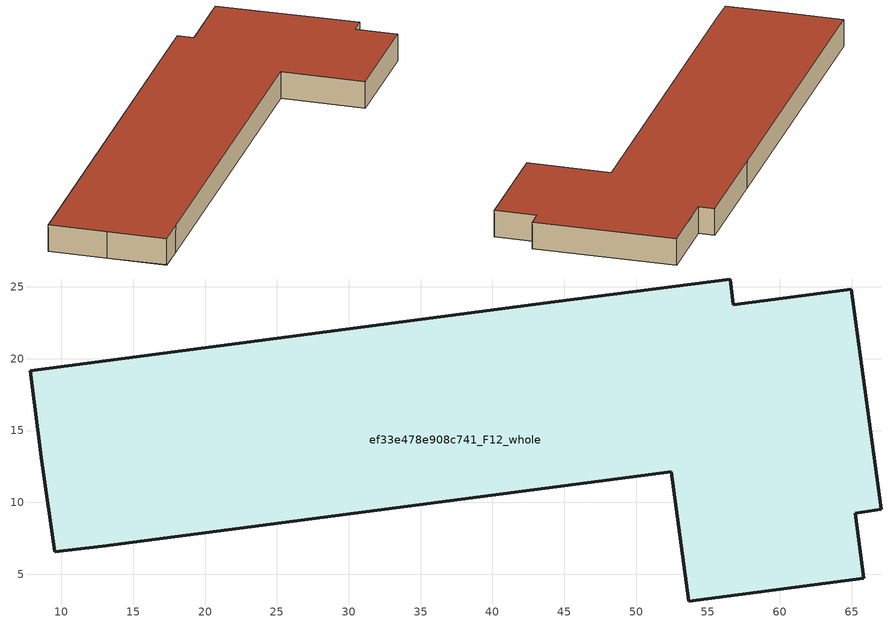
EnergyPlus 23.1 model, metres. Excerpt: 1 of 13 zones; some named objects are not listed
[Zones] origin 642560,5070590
ef33e478e908c741_F12_whole
 floor to ef33e478e908c741_F11_whole (EU_floor_Construction): 64.97,24.85 67.07,9.53 65.27,9.23 65.86,4.73 53.66,3.13 52.46,12.14 12.83,6.95 9.52,6.55 8.63,12.85 7.83,19.16 44.35,23.95 56.56,25.55 56.76,23.75 z36
 wall outside (EU_wall_Construction): 8.63,12.85 9.52,6.55 12.83,6.95 52.46,12.14 53.66,3.13 65.86,4.73 65.27,9.23 67.07,9.53 64.97,24.85 56.76,23.75 56.56,25.55 44.35,23.95 7.83,19.16 8.63,12.85 z36:39
 roof outside (EU_roof_Construction): 65.86,4.73 65.27,9.23 67.07,9.53 64.97,24.85 56.76,23.75 56.56,25.55 44.35,23.95 7.83,19.16 8.63,12.85 9.52,6.55 12.83,6.95 52.46,12.14 53.66,3.13 z39
[Building]
EU S2 Campaign: North Axis=0; Terrain=City; Solar Distribution=FullExterior
[Site:Location]
Lyon-Bron: Latitude=45.75; Longitude=5; Time Zone=1; Elevation=198
[SizingPeriod:WeatherFileDays]
AnnualSizingPeriod: Begin Month=1; Begin Day of Month=1; End Month=12; End Day of Month=31; Day of Week for Start Day=Monday; Use Weather File Daylight Saving Period=No; Use Weather File Rain and Snow Indicators=No
[MATERIAL]
EU_InternalMass_Material: Roughness=MediumRough; Thickness=0.1; Conductivity=1; Density=1800; Specific Heat=900; Thermal Absorptance=0.9; Solar Absorptance=0.7; Visible Absorptance=0.7
[MATERIAL:NOMASS] Roughness=MediumRough; Thermal Absorptance=0.9; Solar Absorptance=0.7; Visible Absorptance=0.7
Name | Thermal Resistance
EU_wall_NoMass | 1.15691
EU_roof_NoMass | 1.19505
EU_floor_NoMass | 1.78277
[CONSTRUCTION]
EU_wall_Construction: EU_wall_NoMass
EU_roof_Construction: EU_roof_NoMass
EU_floor_Construction: EU_floor_NoMass
EU_InternalMass_Construction: EU_InternalMass_Material
[ZONE]
ef33e478e908c741_F12_whole: Type=1; Multiplier=1; Ceiling Height=autocalculate; Volume=2513.83; Floor Area=autocalculate; Part of Total Floor Area=Yes
[INTERNALMASS]
ef33e478e908c741_F12_whole_EU_InternalMass: Construction=EU_InternalMass_Construction; Zone or ZoneList=ef33e478e908c741_F12_whole; Surface Area=837.944
[OTHEREQUIPMENT]
EU_Step8_InternalGain_ef33e478e908c741_F12_whole_f000: Fuel Type=Electricity; Zone or ZoneList or Space or SpaceList=ef33e478e908c741_F12_whole; Schedule=EU_Step8_GainSchedule_ef33e478e908c741_F12_whole_f000; Design Level Calculation Method=Watts/Area; Power per Zone Floor Area=1; Fraction Latent=0; Fraction Radiant=0; Fraction Lost=0; Carbon Dioxide Generation Rate=0; EndUse Subcategory=EU_Step8_InternalGains
[ZONEVENTILATION:DESIGNFLOWRATE]
EU_ConstantAir_ef33e478e908c741_F12_whole: Zone or ZoneList or Space or SpaceList=ef33e478e908c741_F12_whole; Schedule=EU_AlwaysOn; Design Flow Rate Calculation Method=AirChanges/Hour; Air Changes per Hour=0.551728; Ventilation Type=Natural; Fan Pressure Rise=0; Fan Total Efficiency=1; Constant Term Coefficient=1; Temperature Term Coefficient=0; Velocity Term Coefficient=0; Velocity Squared Term Coefficient=0; Minimum Indoor Temperature=-100; Maximum Indoor Temperature=100; Delta Temperature=-100; Minimum Outdoor Temperature=-100; Maximum Outdoor Temperature=100; Maximum Wind Speed=40
[HVACTEMPLATE:ZONE:IDEALLOADSAIRSYSTEM]
ef33e478e908c741_F12_whole: Template Thermostat=EU_HeatOnly_ef33e478e908c741_F12_whole; System Availability Schedule=EU_AlwaysOn; Maximum Heating Supply Air Temperature=50; Minimum Cooling Supply Air Temperature=13; Maximum Heating Supply Air Humidity Ratio=0.0156; Minimum Cooling Supply Air Humidity Ratio=0.0077; Heating Limit=NoLimit; Cooling Limit=NoLimit; Heating Availability Schedule=EU_AlwaysOn; Cooling Availability Schedule=EU_CoolingOff; Dehumidification Control Type=ConstantSensibleHeatRatio; Cooling Sensible Heat Ratio=0.7; Dehumidification Setpoint=60; Humidification Control Type=None; Humidification Setpoint=30; Outdoor Air Method=None; Outdoor Air Flow Rate per Person=0.00944; Outdoor Air Flow Rate per Zone Floor Area=0; Outdoor Air Flow Rate per Zone=0; Demand Controlled Ventilation Type=None; Outdoor Air Economizer Type=NoEconomizer; Heat Recovery Type=None; Sensible Heat Recovery Effectiveness=0.7; Latent Heat Recovery Effectiveness=0.65
[SIZING:ZONE]
ef33e478e908c741_F12_whole: Zone Cooling Design Supply Air Temperature Input Method=SupplyAirTemperature; Zone Cooling Design Supply Air Temperature=13; Zone Heating Design Supply Air Temperature Input Method=SupplyAirTemperature; Zone Heating Design Supply Air Temperature=50; Zone Cooling Design Supply Air Humidity Ratio=0.008; Zone Heating Design Supply Air Humidity Ratio=0.008; Cooling Design Air Flow Method=DesignDay; Cooling Design Air Flow Rate=0; Cooling Minimum Air Flow per Zone Floor Area=0.000762; Cooling Minimum Air Flow=0; Cooling Minimum Air Flow Fraction=0.2; Heating Design Air Flow Method=DesignDay; Heating Design Air Flow Rate=0; Heating Maximum Air Flow per Zone Floor Area=0.002032; Heating Maximum Air Flow=0.141576; Heating Maximum Air Flow Fraction=0.3; Account for Dedicated Outdoor Air System=No; Dedicated Outdoor Air System Control Strategy=NeutralSupplyAir; Dedicated Outdoor Air Low Setpoint Temperature for Design=autosize; Dedicated Outdoor Air High Setpoint Temperature for Design=autosize; Zone Load Sizing Method=Sensible Load Only No Latent Load; Zone Latent Cooling Design Supply Air Humidity Ratio Input Method=HumidityRatioDifference; Zone Cooling Design Supply Air Humidity Ratio Difference=0.005; Zone Latent Heating Design Supply Air Humidity Ratio Input Method=HumidityRatioDifference; Zone Humidification Design Supply Air Humidity Ratio Difference=0.005
[SCHEDULE:CONSTANT]
Name | Hourly Value
EU_AlwaysOn | 1
EU_CoolingOff | 0
[SCHEDULE:FILE]
EU_Step8_GainSchedule_ef33e478e908c741_F12_whole_f000: File=C:\Users\o_iseri\Desktop\OpenUBEM\openubem\outputs\eu_evidence\EU-11\FR-LYO-HAUTCOEURPENTES\idfs\ef33e478e908c741\ef33e478e908c741_F12_whole_f000_gain.csv; Column Number=1; Rows to Skip at Top=0; Number of Hours of Data=8760; Column Separator=Comma; Interpolate to Timestep=No; Minutes per Item=60; Adjust Schedule for Daylight Savings=Yes
